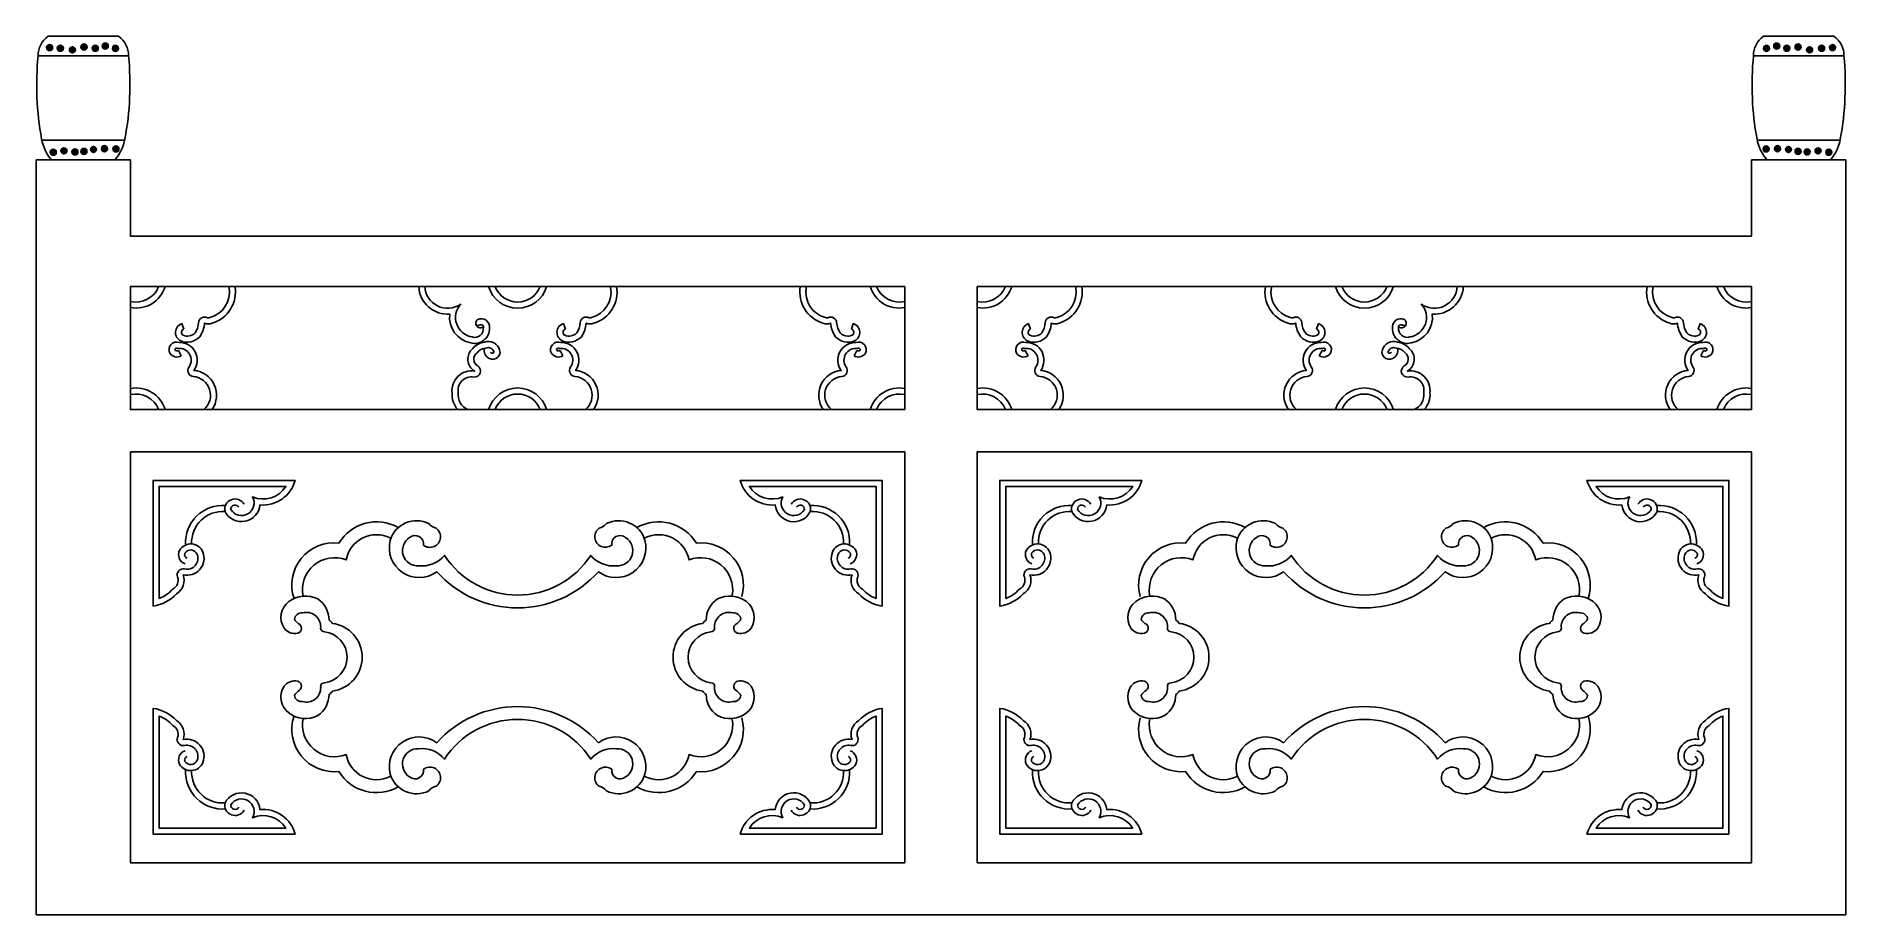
# Model space of a CAD drawing. Extents: x 166 to 2566, y 3580 to 4745.
import ezdxf

# ---------------------------------------------------------------- set-up
doc = ezdxf.new("R2010")
doc.units = 0
doc.header["$LTSCALE"] = 0.85
doc.header["$MEASUREMENT"] = 0
for name, color, linetype in [('3', 3, 'CONTINUOUS'), ('4', 4, 'CONTINUOUS'), ('7', 7, 'CONTINUOUS')]:
    doc.layers.add(name, color=color, linetype=linetype)

msp = doc.modelspace()

# ---------------------------------------------------------------- hatches: boundary and pattern name
at = {"layer": '3'}
for points in [[(179.7, 4730.2, 1), (187.7, 4730.2, 1)], [(194, 4729.4, 1), (202, 4729.4, 1)], [(210, 4727.3, 1), (218, 4727.3, 1)], [(225.4, 4731, 1), (233.4, 4731, 1)], [(240.3, 4729.4, 1), (248.3, 4729.4, 1)], [(253.6, 4732.3, 1), (261.6, 4732.3, 1)], [(267.1, 4729.2, 1), (275.1, 4729.2, 1)], [(2456.8, 4729.2, 1), (2464.8, 4729.2, 1)], [(2470.4, 4732.3, 1), (2478.4, 4732.3, 1)], [(2483.7, 4729.4, 1), (2491.7, 4729.4, 1)], [(2498.6, 4731, 1), (2506.6, 4731, 1)], [(2514, 4727.3, 1), (2522, 4727.3, 1)], [(2529.9, 4729.4, 1), (2537.9, 4729.4, 1)], [(2544.3, 4730.2, 1), (2552.3, 4730.2, 1)], [(184.6, 4591.5, 1), (192.6, 4591.5, 1)], [(198.7, 4593.3, 1), (206.8, 4593.3, 1)], [(213.3, 4591.9, 1), (221.3, 4591.9, 1)], [(225.3, 4592.6, 1), (233.3, 4592.6, 1)], [(238, 4595.1, 1), (246, 4595.1, 1)], [(252.5, 4596.2, 1), (260.5, 4596.2, 1)], [(267.7, 4595.8, 1), (275.7, 4595.8, 1)], [(2456.3, 4595.8, 1.000001), (2464.3, 4595.8, 1.000001)], [(2471.4, 4596.2, 1.000001), (2479.4, 4596.2, 1.000001)], [(2486, 4595.1, 1.000001), (2494, 4595.1, 1.000001)], [(2498.7, 4592.6, 1.000001), (2506.7, 4592.6, 1.000001)], [(2510.7, 4591.9, 1.000001), (2518.7, 4591.9, 1.000001)], [(2525.2, 4593.3, 1.000001), (2533.2, 4593.3, 1.000001)], [(2539.4, 4591.5, 1), (2547.4, 4591.5, 1)]]:
    msp.add_hatch(color=256, dxfattribs=at).paths.add_polyline_path(points)

# ---------------------------------------------------------------- linework, layer by layer
for p, q in [((2563.5, 4719.3), (2443.5, 4719.3)), ((2558.5, 4607.7), (2448.5, 4607.7)), ((2545.8, 4581.3), (2461.6, 4581.3)), ((673.3, 4413.3), (935.7, 4413.3)), ((2058.7, 4413.3), (1796.3, 4413.3)), ((361.7, 4356.8), (359.2, 4364.4)), ((867.8, 4356.8), (865.3, 4364.4)), ((1247.3, 4356.8), (1249.7, 4364.4)), ((1484.7, 4356.8), (1482.2, 4364.4)), ((1864.1, 4356.8), (1866.6, 4364.4)), ((2370.3, 4356.8), (2372.7, 4364.4)), ((358.4, 4321.3), (354.6, 4328.4)), ((860.7, 4328.4), (864.5, 4321.3)), ((1250.6, 4321.3), (1254.4, 4328.4)), ((1481.4, 4321.3), (1477.6, 4328.4)), ((1871.3, 4328.4), (1867.5, 4321.3)), ((2373.6, 4321.3), (2377.4, 4328.4))]:
    msp.add_line(p, q, dxfattribs=at)
for points in [[(359.2, 4364.4, 0.676218), (357.6, 4341.3, 0.302474), (382.9, 4346.7, 0.130958), (389.3, 4365, 0.241463), (399.5, 4365, 0.381307), (429.6, 4413.3, 0.381307)], [(361.7, 4356.8, 0.656019), (360.9, 4348.7, 0.284624), (376.7, 4351.8, 0.124684), (381.3, 4365.6, -0.535128), (393, 4372.1, 0.28887), (396.4, 4372.4, 0.38916), (421.7, 4412, 0.38916)], [(673.3, 4413.3, 0.420891), (714.4, 4376.8, 0.400366), (742.4, 4338.7, 0.511661), (767.1, 4358.5, 0.585341), (751.5, 4369.8, 1.001561), (759.1, 4359.8)], [(681.2, 4413.7, 0.587309), (729, 4390, 0.595351), (744.2, 4346.5, 0.5434), (759, 4358.9, 0.64756), (754.8, 4362.5, -0.198107), (748.7, 4362.3, -0.198107)], [(865.3, 4364.4, 0.676218), (863.7, 4341.3, 0.302474), (889, 4346.7, 0.130958), (895.4, 4365, 0.241463), (905.6, 4365, 0.381307), (935.7, 4413.3, 0.381307)], [(867.8, 4356.8, 0.656019), (867, 4348.7, 0.284624), (882.8, 4351.8, 0.124684), (887.4, 4365.6, -0.535128), (899.1, 4372.1, 0.28887), (902.5, 4372.4, 0.38916), (927.8, 4412, 0.38916)], [(1249.7, 4364.4, -0.676218), (1251.3, 4341.3, -0.302474), (1226.1, 4346.7, -0.130958), (1219.6, 4365, -0.241463), (1209.4, 4365, -0.381307), (1179.4, 4413.3, -0.381307)], [(1247.3, 4356.8, -0.656019), (1248.1, 4348.7, -0.284624), (1232.3, 4351.8, -0.124684), (1227.6, 4365.6, 0.535128), (1216, 4372.1, -0.28887), (1212.6, 4372.4, -0.38916), (1187.2, 4412, -0.38916)], [(1482.2, 4364.4, 0.676218), (1480.6, 4341.3, 0.302474), (1505.9, 4346.7, 0.130958), (1512.3, 4365, 0.241463), (1522.5, 4365, 0.381307), (1552.6, 4413.3, 0.381307)], [(1484.7, 4356.8, 0.656019), (1483.9, 4348.7, 0.284624), (1499.7, 4351.8, 0.124684), (1504.3, 4365.6, -0.535128), (1516, 4372.1, 0.28887), (1519.4, 4372.4, 0.38916), (1544.7, 4412, 0.38916)], [(1866.6, 4364.4, -0.676218), (1868.2, 4341.3, -0.302474), (1843, 4346.7, -0.130958), (1836.5, 4365, -0.241463), (1826.3, 4365, -0.381307), (1796.3, 4413.3, -0.381307)], [(1864.1, 4356.8, -0.656019), (1864.9, 4348.7, -0.284624), (1849.2, 4351.8, -0.124684), (1844.5, 4365.6, 0.535128), (1832.9, 4372.1, -0.28887), (1829.5, 4372.4, -0.38916), (1804.1, 4412, -0.38916)], [(2058.7, 4413.3, -0.420891), (2017.5, 4376.8, -0.400366), (1989.6, 4338.7, -0.511661), (1964.9, 4358.5, -0.585341), (1980.5, 4369.8, -1.001561), (1972.8, 4359.8)], [(2050.7, 4413.7, -0.587309), (2003, 4390, -0.595351), (1987.8, 4346.5, -0.5434), (1972.9, 4358.9, -0.64756), (1977.1, 4362.5, 0.198107), (1983.2, 4362.3, 0.198107)], [(2372.7, 4364.4, -0.676218), (2374.3, 4341.3, -0.302474), (2349.1, 4346.7, -0.130958), (2342.6, 4365, -0.241463), (2332.4, 4365, -0.381307), (2302.4, 4413.3, -0.381307)], [(2370.3, 4356.8, -0.656019), (2371.1, 4348.7, -0.284624), (2355.3, 4351.8, -0.124684), (2350.6, 4365.6, 0.535128), (2339, 4372.1, -0.28887), (2335.6, 4372.4, -0.38916), (2310.2, 4412, -0.38916)], [(399.1, 4250.3, 0.579267), (375.2, 4302.1, 0.617203), (355.7, 4339.3, 0.664735), (343.1, 4324.9, 0.38009), (358.4, 4321.3)], [(388.3, 4250.3, 0.667725), (374.5, 4294.1, -0.580254), (368.7, 4306.8, 0.657293), (354, 4331.2, 0.736885), (350.1, 4329, 0.327954), (354.6, 4328.4, 0.327954)], [(760.5, 4331.5, 0.640286), (776, 4318.1, 0.390543), (780.6, 4329.3, 0.425748), (760.5, 4339.6, 0.1822), (745, 4331.2, 0.517343), (747.5, 4301.3, 0.496801), (717.6, 4272.5, 0.212184), (725.1, 4250.3)], [(768.6, 4326.5, 0.359622), (772.6, 4325.4, 0.427431), (773.1, 4326.7, 0.466622), (762.4, 4331.7, 0.205783), (750.6, 4325.5, 0.535559), (751.5, 4308.2, -0.826773), (746.2, 4293.4, 0.511455), (725.7, 4272.6, 0.337485), (738.4, 4250.3, 0.223018)], [(905.2, 4250.3, 0.579267), (881.3, 4302.1, 0.617203), (861.8, 4339.3, 0.664735), (849.2, 4324.9, 0.38009), (864.5, 4321.3)], [(894.4, 4250.3, 0.667725), (880.6, 4294.1, -0.580254), (874.8, 4306.8, 0.657293), (860.2, 4331.2, 0.736885), (856.2, 4329, 0.327954), (860.7, 4328.4, 0.327954)], [(1209.9, 4250.3, -0.579267), (1233.7, 4302.1, -0.617203), (1253.3, 4339.3, -0.664735), (1265.8, 4324.9, -0.38009), (1250.6, 4321.3)], [(1220.7, 4250.3, -0.667725), (1234.4, 4294.1, 0.580254), (1240.2, 4306.8, -0.657293), (1254.9, 4331.2, -0.736885), (1258.8, 4329, -0.327954), (1254.4, 4328.4, -0.327954)], [(1522.1, 4250.3, 0.579267), (1498.2, 4302.1, 0.617203), (1478.7, 4339.3, 0.664735), (1466.1, 4324.9, 0.38009), (1481.4, 4321.3)], [(1511.3, 4250.3, 0.667725), (1497.5, 4294.1, -0.580254), (1491.7, 4306.8, 0.657293), (1477, 4331.2, 0.736885), (1473.1, 4329, 0.327954), (1477.6, 4328.4, 0.327954)], [(1826.8, 4250.3, -0.579267), (1850.6, 4302.1, -0.617203), (1870.2, 4339.3, -0.664735), (1882.7, 4324.9, -0.38009), (1867.5, 4321.3)], [(1837.6, 4250.3, -0.667725), (1851.3, 4294.1, 0.580254), (1857.1, 4306.8, -0.657293), (1871.8, 4331.2, -0.736885), (1875.7, 4329, -0.327954), (1871.3, 4328.4, -0.327954)], [(1971.5, 4331.5, -0.640286), (1956, 4318.1, -0.390543), (1951.3, 4329.3, -0.425748), (1971.5, 4339.6, -0.1822), (1987, 4331.2, -0.517343), (1984.5, 4301.3, -0.496801), (2014.4, 4272.5, -0.212184), (2006.9, 4250.3)], [(1963.3, 4326.5, -0.359622), (1959.3, 4325.4, -0.427431), (1958.9, 4326.7, -0.466622), (1969.5, 4331.7, -0.205783), (1981.4, 4325.5, -0.535559), (1980.4, 4308.2, 0.826773), (1985.7, 4293.4, -0.511455), (2006.3, 4272.6, -0.337485), (1993.5, 4250.3, -0.223018)], [(2332.9, 4250.3, -0.579267), (2356.7, 4302.1, -0.617203), (2376.3, 4339.3, -0.664735), (2388.8, 4324.9, -0.38009), (2373.6, 4321.3)], [(2343.7, 4250.3, -0.667725), (2357.4, 4294.1, 0.580254), (2363.2, 4306.8, -0.657293), (2377.9, 4331.2, -0.736885), (2381.8, 4329, -0.327954), (2377.4, 4328.4, -0.327954)], [(441.7, 4124.7, 0.866763), (416.4, 4114.9, 0.74552), (462.8, 4123.9, 0.366107), (509.3, 4156.4), (321, 4156.4), (321, 3989.6, 0.166965), (352, 4005.9, 0.362328), (361, 4031.1, 0.596124), (387.1, 4061.2, 0.623887), (356.1, 4063.6, 0.4401), (363.4, 4045.7)], [(1167.3, 4124.7, -0.866763), (1192.6, 4114.9, -0.74552), (1146.1, 4123.9, -0.366107), (1099.7, 4156.4), (1287.9, 4156.4), (1287.9, 3989.6, -0.166965), (1256.9, 4005.9, -0.362328), (1248, 4031.1, -0.596124), (1221.9, 4061.2, -0.623887), (1252.9, 4063.6, -0.4401), (1245.5, 4045.7)], [(1564.7, 4124.7, 0.866763), (1539.4, 4114.9, 0.74552), (1585.8, 4123.9, 0.366107), (1632.3, 4156.4), (1444, 4156.4), (1444, 3989.6, 0.166965), (1475, 4005.9, 0.362328), (1484, 4031.1, 0.596124), (1510.1, 4061.2, 0.623887), (1479.1, 4063.6, 0.4401), (1486.4, 4045.7)], [(2290.3, 4124.7, -0.866763), (2315.6, 4114.9, -0.74552), (2269.1, 4123.9, -0.366107), (2222.7, 4156.4), (2410.9, 4156.4), (2410.9, 3989.6, -0.166965), (2379.9, 4005.9, -0.362328), (2371, 4031.1, -0.596124), (2344.9, 4061.2, -0.623887), (2375.9, 4063.6, -0.4401), (2368.5, 4045.7)], [(434.7, 4120.8, 0.799325), (424.1, 4117.6, 0.983467), (452.8, 4134.5, 0.367374), (497.2, 4148.4), (329, 4148.4), (329, 3999.9, 0.120619), (347, 4012.2, 0.385384), (353.5, 4028.3, -0.593552), (362.7, 4038.9, 0.594669), (379.6, 4058.3, 0.606753), (363.2, 4059.9, 0.42015), (366.2, 4053.2, 0.42015)], [(1174.3, 4120.8, -0.799325), (1184.9, 4117.6, -0.983467), (1156.2, 4134.5, -0.367374), (1111.8, 4148.4), (1279.9, 4148.4), (1279.9, 3999.9, -0.120619), (1261.9, 4012.2, -0.385384), (1255.5, 4028.3, 0.593552), (1246.2, 4038.9, -0.594669), (1229.4, 4058.3, -0.606753), (1245.8, 4059.9, -0.42015), (1242.8, 4053.2, -0.42015)], [(1557.7, 4120.8, 0.799325), (1547.1, 4117.6, 0.983467), (1575.8, 4134.5, 0.367374), (1620.2, 4148.4), (1452, 4148.4), (1452, 3999.9, 0.120619), (1470, 4012.2, 0.385384), (1476.5, 4028.3, -0.593552), (1485.7, 4038.9, 0.594669), (1502.6, 4058.3, 0.606753), (1486.2, 4059.9, 0.42015), (1489.2, 4053.2, 0.42015)], [(2297.3, 4120.8, -0.799325), (2307.9, 4117.6, -0.983467), (2279.2, 4134.5, -0.367374), (2234.8, 4148.4), (2402.9, 4148.4), (2402.9, 3999.9, -0.120619), (2384.9, 4012.2, -0.385384), (2378.5, 4028.3, 0.593552), (2369.2, 4038.9, -0.594669), (2352.4, 4058.3, -0.606753), (2368.8, 4059.9, -0.42015), (2365.8, 4053.2, -0.42015)], [(646.2, 4093.7, 0.405448), (567.4, 4073.3, 0.54662), (507.9, 3999.7)], [(635.5, 4080.1, 0.494127), (577.1, 4051, 0.591533), (520, 4003)], [(962.7, 4093.7, -0.405448), (1041.5, 4073.3, -0.530587), (1101.9, 4002.4)], [(973.4, 4080.1, -0.494127), (1031.8, 4051, -0.580608), (1089.2, 4004.3)], [(1769.2, 4093.7, 0.405448), (1690.4, 4073.3, 0.530587), (1630.1, 4002.4)], [(1758.5, 4080.1, 0.494127), (1700.1, 4051, 0.580608), (1642.7, 4004.3)], [(2085.7, 4093.7, -0.405448), (2164.5, 4073.3, -0.54662), (2224.1, 3999.7)], [(2096.4, 4080.1, -0.494127), (2154.8, 4051, -0.591533), (2212, 4003)], [(441.7, 3719, -0.866763), (416.4, 3728.8, -0.74552), (462.8, 3719.8, -0.366107), (509.3, 3687.3), (321, 3687.3), (321, 3854.1, -0.166965), (352, 3837.8, -0.362328), (361, 3812.6, -0.596124), (387.1, 3782.5, -0.623887), (356.1, 3780, -0.4401), (363.4, 3797.9)], [(434.7, 3722.9, -0.799325), (424.1, 3726.1, -0.983467), (452.8, 3709.1, -0.367374), (497.2, 3695.3), (329, 3695.3), (329, 3843.8, -0.120619), (347, 3831.4, -0.385384), (353.5, 3815.4, 0.593552), (362.7, 3804.8, -0.594669), (379.6, 3785.4, -0.606753), (363.2, 3783.8, -0.42015), (366.2, 3790.4, -0.42015)], [(646.2, 3750, -0.405448), (567.4, 3770.4, -0.54662), (507.9, 3844)], [(635.5, 3763.6, -0.494127), (577.1, 3792.7, -0.591533), (520, 3840.7)], [(962.7, 3750, 0.405448), (1041.5, 3770.4, 0.530587), (1101.9, 3841.3)], [(1167.3, 3719, 0.866763), (1192.6, 3728.8, 0.74552), (1146.1, 3719.8, 0.366107), (1099.7, 3687.3), (1287.9, 3687.3), (1287.9, 3854.1, 0.166965), (1256.9, 3837.8, 0.362328), (1248, 3812.6, 0.596124), (1221.9, 3782.5, 0.623887), (1252.9, 3780, 0.4401), (1245.5, 3797.9)], [(1174.3, 3722.9, 0.799325), (1184.9, 3726.1, 0.983467), (1156.2, 3709.1, 0.367374), (1111.8, 3695.3), (1279.9, 3695.3), (1279.9, 3843.8, 0.120619), (1261.9, 3831.4, 0.385384), (1255.5, 3815.4, -0.593552), (1246.2, 3804.8, 0.594669), (1229.4, 3785.4, 0.606753), (1245.8, 3783.8, 0.42015), (1242.8, 3790.4, 0.42015)], [(1564.7, 3719, -0.866763), (1539.4, 3728.8, -0.74552), (1585.8, 3719.8, -0.366107), (1632.3, 3687.3), (1444, 3687.3), (1444, 3854.1, -0.166965), (1475, 3837.8, -0.362328), (1484, 3812.6, -0.596124), (1510.1, 3782.5, -0.623887), (1479.1, 3780, -0.4401), (1486.4, 3797.9)], [(1557.7, 3722.9, -0.799325), (1547.1, 3726.1, -0.983467), (1575.8, 3709.1, -0.367374), (1620.2, 3695.3), (1452, 3695.3), (1452, 3843.8, -0.120619), (1470, 3831.4, -0.385384), (1476.5, 3815.4, 0.593552), (1485.7, 3804.8, -0.594669), (1502.6, 3785.4, -0.606753), (1486.2, 3783.8, -0.42015), (1489.2, 3790.4, -0.42015)], [(1769.2, 3750, -0.405448), (1690.4, 3770.4, -0.530587), (1630.1, 3841.3)], [(2085.7, 3750, 0.405448), (2164.5, 3770.4, 0.54662), (2224.1, 3844)], [(2096.4, 3763.6, 0.494127), (2154.8, 3792.7, 0.591533), (2212, 3840.7)], [(2290.3, 3719, 0.866763), (2315.6, 3728.8, 0.74552), (2269.1, 3719.8, 0.366107), (2222.7, 3687.3), (2410.9, 3687.3), (2410.9, 3854.1, 0.166965), (2379.9, 3837.8, 0.362328), (2371, 3812.6, 0.596124), (2344.9, 3782.5, 0.623887), (2375.9, 3780, 0.4401), (2368.5, 3797.9)], [(2297.3, 3722.9, 0.799325), (2307.9, 3726.1, 0.983467), (2279.2, 3709.1, 0.367374), (2234.8, 3695.3), (2402.9, 3695.3), (2402.9, 3843.8, 0.120619), (2384.9, 3831.4, 0.385384), (2378.5, 3815.4, -0.593552), (2369.2, 3804.8, 0.594669), (2352.4, 3785.4, 0.606753), (2368.8, 3783.8, 0.42015), (2365.8, 3790.4, 0.42015)], [(973.4, 3763.6, 0.494127), (1031.8, 3792.7, 0.580608), (1089.2, 3839.4)], [(1758.5, 3763.6, -0.494127), (1700.1, 3792.7, -0.580608), (1642.7, 3839.4)]]:
    msp.add_lwpolyline(points, format="xyb", dxfattribs=at)
for points in [[(911.6, 4035.2, 0.70363), (973.4, 4076.8, 0.467805), (922.3, 4099, -0.19431), (912.6, 4093, 1.004757), (929.2, 4070.3, -0.691022), (947.7, 4080.5, -0.773908), (935.7, 4043.1, -0.25183), (901.5, 4056.9, -0.542768), (707.5, 4056.9, -0.25183), (673.2, 4043.1, -0.773908), (661.2, 4080.5, -0.691022), (679.7, 4070.3, 1.004757), (696.4, 4093, -0.19431), (686.7, 4099, 0.467805), (635.5, 4076.8, 0.70363), (697.3, 4035.2, 0.447152)], [(1820.3, 4035.2, -0.70363), (1758.5, 4076.8, -0.467805), (1809.7, 4099, 0.19431), (1819.4, 4093, -1.004757), (1802.7, 4070.3, 0.691022), (1784.2, 4080.5, 0.773908), (1796.2, 4043.1, 0.25183), (1830.5, 4056.9, 0.542768), (2024.5, 4056.9, 0.25183), (2058.7, 4043.1, 0.773908), (2070.7, 4080.5, 0.691022), (2052.2, 4070.3, -1.004757), (2035.6, 4093, 0.19431), (2045.3, 4099, -0.467805), (2096.4, 4076.8, -0.70363), (2034.6, 4035.2, -0.447152)], [(548.2, 3955.7, -0.131872), (544.8, 3956.8, -0.236322), (543.3, 3962, 0.507977), (519.2, 3980.6, 0.417942), (508.4, 3972.3, 0.120849), (513.5, 3966.8, -0.69866), (512.9, 3953.6, -0.278496), (494.7, 3960.3, -0.38955), (501.2, 3995.6, -0.286476), (539.3, 3999.3, -0.249896), (554.4, 3971.1, -0.13515), (558.9, 3966.7, -0.880587), (558.9, 3877, -0.13515), (554.4, 3872.6, -0.249896), (539.3, 3844.4, -0.286476), (501.2, 3848, -0.38955), (494.7, 3883.4, -0.278496), (512.9, 3890.1, -0.69866), (513.5, 3876.9, 0.120849), (508.4, 3871.3, 0.417942), (519.2, 3863.1, 0.507977), (543.3, 3881.6, -0.236322), (544.8, 3886.9, -0.131872), (548.2, 3888, 0.889774)], [(1060.8, 3955.7, 0.131872), (1064.1, 3956.8, 0.236322), (1065.6, 3962, -0.507977), (1089.8, 3980.6, -0.417942), (1100.6, 3972.3, -0.120849), (1095.5, 3966.8, 0.69866), (1096.1, 3953.6, 0.278496), (1114.2, 3960.3, 0.38955), (1107.8, 3995.6, 0.286476), (1069.6, 3999.3, 0.249896), (1054.6, 3971.1, 0.13515), (1050.1, 3966.7, 0.880587), (1050.1, 3877, 0.13515), (1054.6, 3872.6, 0.249896), (1069.6, 3844.4, 0.286476), (1107.8, 3848, 0.38955), (1114.2, 3883.4, 0.278496), (1096.1, 3890.1, 0.69866), (1095.5, 3876.9, -0.120849), (1100.6, 3871.3, -0.417942), (1089.8, 3863.1, -0.507977), (1065.6, 3881.6, 0.236322), (1064.1, 3886.9, 0.131872), (1060.8, 3888, -0.889774)], [(1671.2, 3955.7, -0.131872), (1667.8, 3956.8, -0.236322), (1666.3, 3962, 0.507977), (1642.2, 3980.6, 0.417942), (1631.4, 3972.3, 0.120849), (1636.5, 3966.8, -0.69866), (1635.9, 3953.6, -0.278496), (1617.7, 3960.3, -0.38955), (1624.2, 3995.6, -0.286476), (1662.3, 3999.3, -0.249896), (1677.4, 3971.1, -0.13515), (1681.9, 3966.7, -0.880587), (1681.9, 3877, -0.13515), (1677.4, 3872.6, -0.249896), (1662.3, 3844.4, -0.286476), (1624.2, 3848, -0.38955), (1617.7, 3883.4, -0.278496), (1635.9, 3890.1, -0.69866), (1636.5, 3876.9, 0.120849), (1631.4, 3871.3, 0.417942), (1642.2, 3863.1, 0.507977), (1666.3, 3881.6, -0.236322), (1667.8, 3886.9, -0.131872), (1671.2, 3888, 0.889774)], [(2183.8, 3955.7, 0.131872), (2187.1, 3956.8, 0.236322), (2188.6, 3962, -0.507977), (2212.8, 3980.6, -0.417942), (2223.6, 3972.3, -0.120849), (2218.5, 3966.8, 0.69866), (2219.1, 3953.6, 0.278496), (2237.2, 3960.3, 0.38955), (2230.8, 3995.6, 0.286476), (2192.6, 3999.3, 0.249896), (2177.6, 3971.1, 0.13515), (2173.1, 3966.7, 0.880587), (2173.1, 3877, 0.13515), (2177.6, 3872.6, 0.249896), (2192.6, 3844.4, 0.286476), (2230.8, 3848, 0.38955), (2237.2, 3883.4, 0.278496), (2219.1, 3890.1, 0.69866), (2218.5, 3876.9, -0.120849), (2223.6, 3871.3, -0.417942), (2212.8, 3863.1, -0.507977), (2188.6, 3881.6, 0.236322), (2187.1, 3886.9, 0.131872), (2183.8, 3888, -0.889774)], [(911.6, 3808.5, -0.70363), (973.4, 3766.9, -0.467805), (922.3, 3744.7, 0.19431), (912.6, 3750.7, -1.004757), (929.2, 3773.4, 0.691022), (947.7, 3763.2, 0.773908), (935.7, 3800.6, 0.25183), (901.5, 3786.8, 0.542768), (707.5, 3786.8, 0.25183), (673.2, 3800.6, 0.773908), (661.2, 3763.2, 0.691022), (679.7, 3773.4, -1.004757), (696.4, 3750.7, 0.19431), (686.7, 3744.7, -0.467805), (635.5, 3766.9, -0.70363), (697.3, 3808.5, -0.447152)], [(1820.3, 3808.5, 0.70363), (1758.5, 3766.9, 0.467805), (1809.7, 3744.7, -0.19431), (1819.4, 3750.7, 1.004757), (1802.7, 3773.4, -0.691022), (1784.2, 3763.2, -0.773908), (1796.2, 3800.6, -0.25183), (1830.5, 3786.8, -0.542768), (2024.5, 3786.8, -0.25183), (2058.7, 3800.6, -0.773908), (2070.7, 3763.2, -0.691022), (2052.2, 3773.4, 1.004757), (2035.6, 3750.7, -0.19431), (2045.3, 3744.7, 0.467805), (2096.4, 3766.9, 0.70363), (2034.6, 3808.5, 0.447152)]]:
    msp.add_lwpolyline(points, format="xyb", close=True, dxfattribs=at)
for centre in [(183.7, 4730.2), (198, 4729.4), (214, 4727.3), (229.4, 4731), (244.3, 4729.4), (257.6, 4732.3), (271.1, 4729.2), (2460.8, 4729.2), (2474.4, 4732.3), (2487.7, 4729.4), (2502.6, 4731), (2518, 4727.3), (2533.9, 4729.4), (2548.3, 4730.2), (188.6, 4591.5), (202.8, 4593.3), (217.3, 4591.9), (229.3, 4592.6), (242, 4595.1), (256.5, 4596.2), (271.7, 4595.8), (2460.3, 4595.8), (2475.4, 4596.2), (2490, 4595.1), (2502.7, 4592.6), (2514.7, 4591.9), (2529.2, 4593.3), (2543.4, 4591.5)]:
    msp.add_circle(centre, 4, dxfattribs=at)
for centre, radius, start, end in [((298.4, 4425), 32.2, 256.7141, 338.718), ((298.4, 4425), 40.2, 259.3936, 343.1), ((804.5, 4425), 40.2, 196.9, 343.1), ((804.5, 4425), 32.2, 201.282, 338.718), ((1310.6, 4425), 40.2, 196.9, 280.6064), ((1310.6, 4425), 32.2, 201.282, 283.2859), ((1421.4, 4425), 32.2, 256.7141, 338.718), ((1421.4, 4425), 40.2, 259.3936, 343.1), ((1927.5, 4425), 40.2, 196.9, 343.1), ((1927.5, 4425), 32.2, 201.282, 338.718), ((2433.6, 4425), 40.2, 196.9, 280.6064), ((2433.6, 4425), 32.2, 201.282, 283.2859), ((298.4, 4238.7), 40.2, 16.9, 100.6064), ((804.5, 4238.7), 40.2, 16.9, 163.1), ((1310.6, 4238.7), 40.2, 79.3936, 163.1), ((1421.4, 4238.7), 40.2, 16.9, 100.6064), ((1927.5, 4238.7), 40.2, 16.9, 163.1), ((2433.6, 4238.7), 40.2, 79.3936, 163.1), ((298.4, 4238.7), 32.2, 21.282, 103.2859), ((804.5, 4238.7), 32.2, 21.282, 158.718), ((1310.6, 4238.7), 32.2, 76.7141, 158.718), ((1421.4, 4238.7), 32.2, 21.282, 103.2859), ((1927.5, 4238.7), 32.2, 21.282, 158.718), ((2433.6, 4238.7), 32.2, 76.7141, 158.718), ((413.1, 4074.1), 49, 85.346, 182.8014), ((413.1, 4074.1), 41, 85.346, 182.8014), ((1195.9, 4074.1), 49, 357.1986, 94.654), ((1195.9, 4074.1), 41, 357.1986, 94.654), ((1536.1, 4074.1), 49, 85.346, 182.8014), ((1536.1, 4074.1), 41, 85.346, 182.8014), ((2318.9, 4074.1), 49, 357.1986, 94.654), ((2318.9, 4074.1), 41, 357.1986, 94.654), ((413.1, 3769.6), 49, 177.1986, 274.654), ((413.1, 3769.6), 41, 177.1986, 274.654), ((1195.9, 3769.6), 49, 265.346, 2.8014), ((1195.9, 3769.6), 41, 265.346, 2.8014), ((1536.1, 3769.6), 49, 177.1986, 274.654), ((1536.1, 3769.6), 41, 177.1986, 274.654), ((2318.9, 3769.6), 49, 265.346, 2.8014), ((2318.9, 3769.6), 41, 265.346, 2.8014)]:
    msp.add_arc(centre, radius, start, end, dxfattribs=at)
at = {"layer": '4'}
msp.add_lwpolyline([(2441, 4480.3), (2441, 4581.3), (2461.6, 4581.3, -0.13493), (2448.2, 4608.9, -0.068917), (2443.5, 4719.3, -0.255717), (2457, 4745.3), (2550, 4745.3, -0.255717), (2563.5, 4719.3, -0.068917), (2558.7, 4608.9, -0.121525), (2545.8, 4581.3), (2566, 4581.3), (2566, 4480.3), (2566, 3580.3), (166, 3580.3), (166, 4480.3), (166, 4581.3), (186.1, 4581.3, -0.121525), (173.2, 4608.9, -0.068917), (168.5, 4719.3, -0.255717), (182, 4745.3), (275, 4745.3, -0.255717), (288.5, 4719.3, -0.068917), (283.7, 4608.9, -0.13493), (270.3, 4581.3), (291, 4581.3), (291, 4480.3)], format="xyb", close=True, dxfattribs=at)
for points in [[(1318, 4413.3), (291, 4413.3), (291, 4250.3), (1318, 4250.3)], [(1414, 4413.3), (2441, 4413.3), (2441, 4250.3), (1414, 4250.3)], [(291, 4194.3), (1318, 4194.3), (1318, 3649.3), (291, 3649.3)], [(2441, 4194.3), (1414, 4194.3), (1414, 3649.3), (2441, 3649.3)]]:
    msp.add_lwpolyline(points, close=True, dxfattribs=at)
at = {"layer": '7'}
for p, q in [((168.5, 4719.3), (288.5, 4719.3)), ((173.5, 4607.7), (283.5, 4607.7)), ((186.1, 4581.3), (270.3, 4581.3))]:
    msp.add_line(p, q, dxfattribs=at)

doc.saveas('drawing.dxf')
